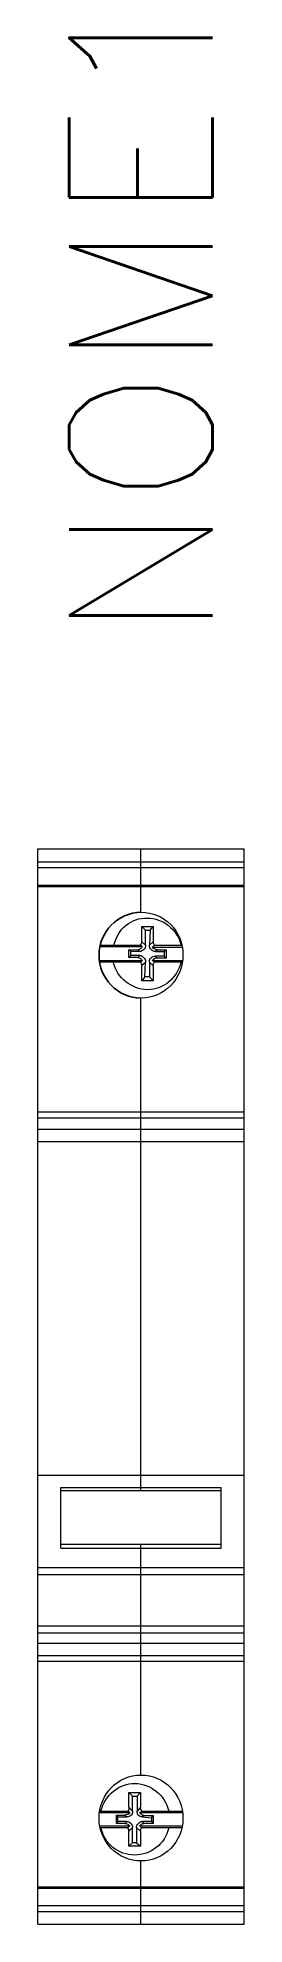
# Model space of a CAD drawing. Header units: millimetres. Extents: x 0 to 1.7, y -9 to 6.8.
import ezdxf
from ezdxf.enums import TextEntityAlignment as Align

# ---------------------------------------------------------------- set-up
doc = ezdxf.new("R2010")
doc.units = ezdxf.units.MM
doc.styles.add('STYLE-ROMANS', font='romans.shx')

msp = doc.modelspace()

# ---------------------------------------------------------------- linework, layer by layer
msp.add_line((0.876, -0.936), (0.517, -0.936))
at = {"linetype": 'Continuous', "lineweight": 5}
for p, q in [((0.195, -2.45), (0.195, -2.45)), ((0, -8.892), (0, -8.892)), ((1.731, -8.892), (1.731, -8.892))]:
    msp.add_line(p, q, dxfattribs=at)
for points in [[(0, -9), (0, 0)], [(0, 0), (0, 0), (1.731, 0)], [(0.865, -0.53), (0.865, -0.53), (0.865, 0)], [(0.865, 0), (0.865, 0)], [(1.731, -9), (1.731, 0)], [(1.731, 0), (1.731, 0)], [(0, -0.108), (1.731, -0.108)], [(0, -0.108), (0, -0.108)], [(0, -0.157), (0, -0.157), (1.731, -0.157)], [(0.865, -0.108), (0.865, -0.108)], [(0.865, -0.157), (0.865, -0.157)], [(1.731, -0.108), (1.731, -0.108)], [(1.731, -0.157), (1.731, -0.157)], [(0, -0.303), (1.731, -0.303)], [(0, -0.303), (0, -0.303)], [(0, -0.314), (0, -0.314), (1.731, -0.314)], [(0.865, -0.303), (0.865, -0.303)], [(0.865, -0.314), (0.865, -0.314)], [(1.731, -0.303), (1.731, -0.303)], [(1.731, -0.314), (1.731, -0.314)], [(0.871, -0.779), (0.871, -0.649)], [(0.871, -0.649), (0.968, -0.649)], [(0.903, -0.681), (0.871, -0.649), (0.871, -0.649)], [(0.903, -0.806), (0.871, -0.779), (0.871, -0.779)], [(0.903, -0.681), (0.941, -0.681), (0.941, -0.681)], [(0.903, -0.806), (0.903, -0.681), (0.903, -0.681)], [(0.941, -0.681), (0.936, -0.806)], [(0.968, -0.779), (0.936, -0.806), (0.936, -0.806)], [(0.941, -0.681), (0.968, -0.649), (0.968, -0.649)], [(0.968, -0.649), (0.968, -0.779), (0.968, -0.779)], [(0.86, -0.947), (0.518, -0.947)], [(0.521, -0.817), (0.876, -0.817), (0.876, -0.817)], [(0.524, -0.806), (0.86, -0.806), (0.86, -0.806)], [(0.763, -0.909), (0.763, -0.844)], [(0.763, -0.844), (0.838, -0.844), (0.838, -0.844)], [(0.779, -0.855), (0.763, -0.844), (0.763, -0.844)], [(0.779, -0.892), (0.763, -0.909), (0.763, -0.909)], [(0.838, -0.909), (0.763, -0.909)], [(0.779, -0.892), (0.779, -0.855), (0.779, -0.855)], [(0.779, -0.855), (0.855, -0.86), (0.855, -0.86)], [(0.855, -0.892), (0.779, -0.892), (0.779, -0.892)], [(0.838, -0.844), (0.855, -0.86)], [(0.855, -0.892), (0.838, -0.909), (0.838, -0.909)], [(0.871, -0.974), (0.903, -0.947), (0.903, -0.947)], [(0.898, -1.071), (0.903, -0.947)], [(0.936, -0.947), (0.968, -0.979), (0.968, -0.979)], [(0.936, -0.947), (0.936, -1.071), (0.936, -1.071)], [(0.963, -0.822), (1.212, -0.822), (1.212, -0.822)], [(1.214, -0.936), (0.963, -0.936), (0.963, -0.936)], [(0.979, -0.806), (1.208, -0.806)], [(1.212, -0.947), (0.979, -0.947), (0.979, -0.947)], [(0.984, -0.86), (1.001, -0.844), (1.001, -0.844)], [(0.984, -0.86), (1.06, -0.86), (1.06, -0.86)], [(1.001, -0.914), (0.984, -0.898)], [(1.06, -0.898), (0.984, -0.898), (0.984, -0.898)], [(1.001, -0.844), (1.076, -0.844)], [(1.076, -0.914), (1.001, -0.914), (1.001, -0.914)], [(1.06, -0.86), (1.076, -0.844), (1.076, -0.844)], [(1.06, -0.86), (1.06, -0.898), (1.06, -0.898)], [(1.06, -0.898), (1.076, -0.914), (1.076, -0.914)], [(1.076, -0.844), (1.076, -0.914)], [(0.871, -1.103), (0.871, -0.974), (0.871, -0.974)], [(0.898, -1.071), (0.871, -1.103), (0.871, -1.103)], [(0.968, -1.103), (0.871, -1.103)], [(0.936, -1.071), (0.898, -1.071), (0.898, -1.071)], [(0.936, -1.071), (0.968, -1.103), (0.968, -1.103)], [(0.968, -0.979), (0.968, -1.103)], [(0.865, -5.371), (0.865, -5.371), (0.865, -1.249)], [(0, -2.201), (0, -2.201), (1.731, -2.201)], [(0.865, -2.201), (0.865, -2.201)], [(1.731, -2.201), (1.731, -2.201)], [(0, -2.25), (0, -2.25), (1.731, -2.25)], [(0, -2.347), (1.731, -2.347)], [(0, -2.347), (0, -2.347)], [(0.865, -2.25), (0.865, -2.25)], [(0.865, -2.347), (0.865, -2.347)], [(1.731, -2.25), (1.731, -2.25)], [(1.731, -2.347), (1.731, -2.347)], [(0, -2.45), (1.731, -2.45)], [(0, -2.45), (0, -2.45)], [(0.865, -2.45), (0.865, -2.45)], [(1.731, -2.45), (1.731, -2.45)], [(0, -4.046), (0, -4.046)], [(0, -4.338), (0, -4.338)], [(0, -5.154), (0, -5.154)], [(0, -5.241), (1.731, -5.241)], [(0, -5.241), (0, -5.241)], [(0.195, -5.852), (0.195, -5.344)], [(0.195, -5.344), (0.195, -5.344), (1.536, -5.344)], [(0.865, -5.241), (0.865, -5.241)], [(0.865, -5.344), (0.865, -5.344)], [(1.536, -5.852), (1.536, -5.344), (1.536, -5.344)], [(1.731, -5.241), (1.731, -5.241)], [(0.195, -5.371), (0.195, -5.371), (1.536, -5.371)], [(1.536, -5.371), (1.536, -5.371)], [(0.195, -5.82), (0.195, -5.82), (1.536, -5.82)], [(0.865, -7.751), (0.865, -5.82)], [(1.536, -5.82), (1.536, -5.82)], [(0.195, -5.852), (0.195, -5.852), (1.536, -5.852)], [(0.865, -5.852), (0.865, -5.852)], [(1.536, -5.852), (1.536, -5.852)], [(0, -6.014), (1.731, -6.014)], [(0, -6.014), (0, -6.014)], [(0, -6.074), (1.731, -6.074)], [(0, -6.074), (0, -6.074)], [(0.865, -6.014), (0.865, -6.014)], [(0.865, -6.074), (0.865, -6.074)], [(1.731, -6.014), (1.731, -6.014)], [(1.731, -6.074), (1.731, -6.074)], [(0, -6.501), (1.731, -6.501)], [(0, -6.501), (0, -6.501)], [(0, -6.561), (0, -6.561), (1.731, -6.561)], [(0.865, -6.501), (0.865, -6.501)], [(0.865, -6.561), (0.865, -6.561)], [(1.731, -6.501), (1.731, -6.501)], [(1.731, -6.561), (1.731, -6.561)], [(0, -6.647), (0, -6.647), (1.731, -6.647)], [(0, -6.75), (0, -6.75), (1.731, -6.75)], [(0.865, -6.647), (0.865, -6.647)], [(0.865, -6.75), (0.865, -6.75)], [(1.731, -6.647), (1.731, -6.647)], [(1.731, -6.75), (1.731, -6.75)], [(0, -6.799), (0, -6.799), (1.731, -6.799)], [(0.865, -6.799), (0.865, -6.799)], [(1.731, -6.799), (1.731, -6.799)], [(0.865, -7.561), (0.865, -7.561)], [(0.763, -8.021), (0.763, -7.897)], [(0.763, -7.897), (0.86, -7.897)], [(0.795, -7.929), (0.763, -7.897), (0.763, -7.897)], [(0.795, -8.053), (0.763, -8.021), (0.763, -8.021)], [(0.795, -7.929), (0.833, -7.929), (0.833, -7.929)], [(0.795, -8.053), (0.795, -7.929), (0.795, -7.929)], [(0.833, -7.929), (0.86, -7.897), (0.86, -7.897)], [(0.833, -7.929), (0.833, -8.053)], [(0.86, -8.021), (0.833, -8.053), (0.833, -8.053)], [(0.86, -7.897), (0.86, -8.021), (0.86, -8.021)], [(0.517, -8.064), (0.773, -8.064), (0.773, -8.064)], [(0.519, -8.053), (0.757, -8.053), (0.757, -8.053)], [(0.773, -8.178), (0.519, -8.178), (0.519, -8.178)], [(0.752, -8.194), (0.523, -8.194)], [(0.66, -8.156), (0.66, -8.086)], [(0.66, -8.086), (0.73, -8.086), (0.73, -8.086)], [(0.671, -8.102), (0.66, -8.086), (0.66, -8.086)], [(0.671, -8.14), (0.66, -8.156), (0.66, -8.156)], [(0.73, -8.156), (0.66, -8.156)], [(0.671, -8.14), (0.671, -8.102), (0.671, -8.102)], [(0.671, -8.102), (0.746, -8.102), (0.746, -8.102)], [(0.746, -8.14), (0.671, -8.14), (0.671, -8.14)], [(0.73, -8.086), (0.746, -8.102)], [(0.746, -8.14), (0.73, -8.156), (0.73, -8.156)], [(0.763, -8.221), (0.795, -8.189), (0.795, -8.189)], [(0.795, -8.319), (0.795, -8.189)], [(0.828, -8.189), (0.86, -8.221), (0.86, -8.221)], [(0.828, -8.189), (0.828, -8.319), (0.828, -8.319)], [(0.855, -8.064), (1.213, -8.064)], [(1.211, -8.178), (0.855, -8.178), (0.855, -8.178)], [(0.871, -8.053), (1.212, -8.053)], [(1.208, -8.194), (0.871, -8.194), (0.871, -8.194)], [(0.876, -8.102), (0.892, -8.091), (0.892, -8.091)], [(0.876, -8.102), (0.952, -8.108), (0.952, -8.108)], [(0.892, -8.156), (0.876, -8.14)], [(0.952, -8.14), (0.876, -8.14), (0.876, -8.14)], [(0.892, -8.091), (0.968, -8.091)], [(0.968, -8.156), (0.892, -8.156), (0.892, -8.156)], [(0.952, -8.108), (0.968, -8.091), (0.968, -8.091)], [(0.952, -8.108), (0.952, -8.14), (0.952, -8.14)], [(0.952, -8.14), (0.968, -8.156), (0.968, -8.156)], [(0.968, -8.091), (0.968, -8.156)], [(0.763, -8.346), (0.763, -8.221), (0.763, -8.221)], [(0.795, -8.319), (0.763, -8.346), (0.763, -8.346)], [(0.86, -8.346), (0.763, -8.346)], [(0.828, -8.319), (0.795, -8.319), (0.795, -8.319)], [(0.828, -8.319), (0.86, -8.346), (0.86, -8.346)], [(0.86, -8.221), (0.86, -8.346)], [(0.865, -9), (0.865, -9), (0.865, -8.47)], [(0, -8.686), (0, -8.686), (1.731, -8.686)], [(0, -8.697), (1.731, -8.697)], [(0, -8.697), (0, -8.697)], [(0.865, -8.686), (0.865, -8.686)], [(0.865, -8.697), (0.865, -8.697)], [(1.731, -8.686), (1.731, -8.686)], [(1.731, -8.697), (1.731, -8.697)], [(0, -8.843), (0, -8.843), (1.731, -8.843)], [(0, -8.892), (1.731, -8.892)], [(0.865, -8.843), (0.865, -8.843)], [(0.865, -8.892), (0.865, -8.892)], [(1.731, -8.843), (1.731, -8.843)], [(0, -9), (0, -9), (1.731, -9)]]:
    msp.add_lwpolyline(points, dxfattribs=at)
msp.add_arc((0.874, -0.89), 0.36, 91.3076, 268.6924)
for points, knots in [([(0.638, -0.806), (0.671, -0.671), (0.784, -0.573), (0.919, -0.579), (0.919, -0.579), (1.05, -0.579), (1.165, -0.669), (1.202, -0.806)], [0, 0, 0, 0, 0.125, 0.125, 0.125, 0.125001, 0.9671771, 0.9671771, 0.9671771, 0.9671771]), ([(0.865, -0.53), (1.06, -0.53), (1.217, -0.687), (1.217, -0.887), (1.217, -0.887), (1.217, -1.087), (1.06, -1.249), (0.865, -1.249)], [0, 0, 0, 0, 0.125, 0.125, 0.125, 0.125001, 1, 1, 1, 1]), ([(1.201, -0.947), (1.168, -1.082), (1.055, -1.179), (0.919, -1.179), (0.919, -1.179), (0.784, -1.174), (0.665, -1.082), (0.633, -0.947)], [0, 0, 0, 0, 0.125, 0.125, 0.125, 0.125001, 1, 1, 1, 1]), ([(0.903, -0.806), (0.903, -0.822), (0.898, -0.833), (0.887, -0.844), (0.887, -0.844), (0.876, -0.855), (0.865, -0.86), (0.855, -0.86)], [0, 0, 0, 0, 0.125, 0.125, 0.125, 0.125001, 1, 1, 1, 1]), ([(0.855, -0.892), (0.865, -0.892), (0.876, -0.898), (0.887, -0.909), (0.887, -0.909), (0.898, -0.919), (0.903, -0.93), (0.903, -0.947)], [0, 0, 0, 0, 0.125, 0.125, 0.125, 0.125001, 1, 1, 1, 1]), ([(0.984, -0.86), (0.974, -0.86), (0.963, -0.855), (0.952, -0.844), (0.952, -0.844), (0.941, -0.833), (0.936, -0.822), (0.936, -0.806)], [0, 0, 0, 0, 0.125, 0.125, 0.125, 0.125001, 1, 1, 1, 1]), ([(0.936, -0.947), (0.936, -0.93), (0.941, -0.919), (0.952, -0.909), (0.952, -0.909), (0.963, -0.903), (0.974, -0.898), (0.984, -0.898)], [0, 0, 0, 0, 0.125, 0.125, 0.125, 0.125001, 1, 1, 1, 1]), ([(0.865, -8.47), (0.671, -8.47), (0.514, -8.308), (0.514, -8.113), (0.514, -8.113), (0.514, -7.913), (0.671, -7.751), (0.865, -7.751)], [0, 0, 0, 0, 0.125, 0.125, 0.125, 0.125001, 1, 1, 1, 1]), ([(0.53, -8.053), (0.563, -7.918), (0.681, -7.821), (0.817, -7.821), (0.817, -7.821), (0.952, -7.826), (1.066, -7.918), (1.098, -8.053)], [0, 0, 0, 0, 0.125, 0.125, 0.125, 0.125001, 1, 1, 1, 1]), ([(0.865, -7.751), (1.06, -7.751), (1.217, -7.913), (1.217, -8.113), (1.217, -8.113), (1.217, -8.308), (1.06, -8.47), (0.865, -8.47)], [0, 0, 0, 0, 0.125, 0.125, 0.125, 0.125001, 1, 1, 1, 1]), ([(1.098, -8.194), (1.066, -8.329), (0.947, -8.421), (0.811, -8.421), (0.811, -8.421), (0.676, -8.421), (0.557, -8.324), (0.531, -8.194)], [0, 0, 0, 0, 0.125, 0.125, 0.125, 0.125001, 1, 1, 1, 1]), ([(0.795, -8.053), (0.795, -8.07), (0.79, -8.081), (0.779, -8.091), (0.779, -8.091), (0.773, -8.097), (0.757, -8.102), (0.746, -8.102)], [0, 0, 0, 0, 0.125, 0.125, 0.125, 0.125001, 1, 1, 1, 1]), ([(0.746, -8.14), (0.757, -8.14), (0.773, -8.145), (0.779, -8.156), (0.779, -8.156), (0.79, -8.167), (0.795, -8.178), (0.795, -8.189)], [0, 0, 0, 0, 0.125, 0.125, 0.125, 0.125001, 1, 1, 1, 1]), ([(0.828, -8.189), (0.828, -8.178), (0.833, -8.167), (0.844, -8.156), (0.844, -8.156), (0.855, -8.145), (0.865, -8.14), (0.876, -8.14)], [0, 0, 0, 0, 0.125, 0.125, 0.125, 0.125001, 1, 1, 1, 1]), ([(0.876, -8.102), (0.865, -8.102), (0.855, -8.097), (0.844, -8.091), (0.844, -8.091), (0.838, -8.081), (0.833, -8.07), (0.833, -8.053)], [0, 0, 0, 0, 0.125, 0.125, 0.125, 0.125001, 1, 1, 1, 1])]:
    msp.add_open_spline(points, degree=3, knots=knots, dxfattribs=at)
for points in [[(0.871, -0.779), (0.871, -0.79), (0.865, -0.795), (0.86, -0.806)], [(0.979, -0.806), (0.974, -0.8), (0.968, -0.79), (0.968, -0.779)], [(0.876, -0.817), (0.871, -0.833), (0.855, -0.844), (0.838, -0.844)], [(0.838, -0.909), (0.855, -0.909), (0.871, -0.919), (0.876, -0.936)], [(0.86, -0.806), (0.865, -0.811), (0.871, -0.817), (0.876, -0.817)], [(0.876, -0.936), (0.871, -0.936), (0.865, -0.941), (0.86, -0.947)], [(0.86, -0.947), (0.865, -0.957), (0.871, -0.963), (0.871, -0.974)], [(0.963, -0.822), (0.968, -0.817), (0.974, -0.811), (0.979, -0.806)], [(1.001, -0.844), (0.984, -0.844), (0.968, -0.833), (0.963, -0.822)], [(0.963, -0.936), (0.968, -0.919), (0.984, -0.909), (1.001, -0.914)], [(0.979, -0.947), (0.974, -0.941), (0.968, -0.936), (0.963, -0.936)], [(0.968, -0.979), (0.968, -0.968), (0.968, -0.957), (0.979, -0.947)], [(0.763, -8.021), (0.763, -8.032), (0.763, -8.043), (0.757, -8.053)], [(0.871, -8.053), (0.865, -8.043), (0.86, -8.032), (0.86, -8.021)], [(0.773, -8.064), (0.763, -8.081), (0.746, -8.086), (0.73, -8.086)], [(0.73, -8.156), (0.746, -8.156), (0.763, -8.167), (0.773, -8.178)], [(0.773, -8.178), (0.763, -8.183), (0.757, -8.189), (0.752, -8.194)], [(0.752, -8.194), (0.757, -8.2), (0.763, -8.21), (0.763, -8.221)], [(0.757, -8.053), (0.763, -8.059), (0.768, -8.059), (0.773, -8.064)], [(0.855, -8.064), (0.86, -8.064), (0.865, -8.059), (0.871, -8.053)], [(0.892, -8.091), (0.876, -8.091), (0.865, -8.081), (0.855, -8.064)], [(0.855, -8.178), (0.86, -8.167), (0.876, -8.156), (0.892, -8.156)], [(0.871, -8.194), (0.865, -8.189), (0.86, -8.183), (0.855, -8.178)], [(0.86, -8.221), (0.86, -8.21), (0.865, -8.2), (0.871, -8.194)]]:
    msp.add_open_spline(points, degree=3, dxfattribs=at)

# ---------------------------------------------------------------- texts
at = {"linetype": 'Continuous', "style": 'STYLE-ROMANS'}
msp.add_attdef('NOME1', text='NOME1', height=1.2, rotation=90, dxfattribs=at).set_placement((0.865, 4.5), align=Align.MIDDLE)

doc.saveas('drawing.dxf')
